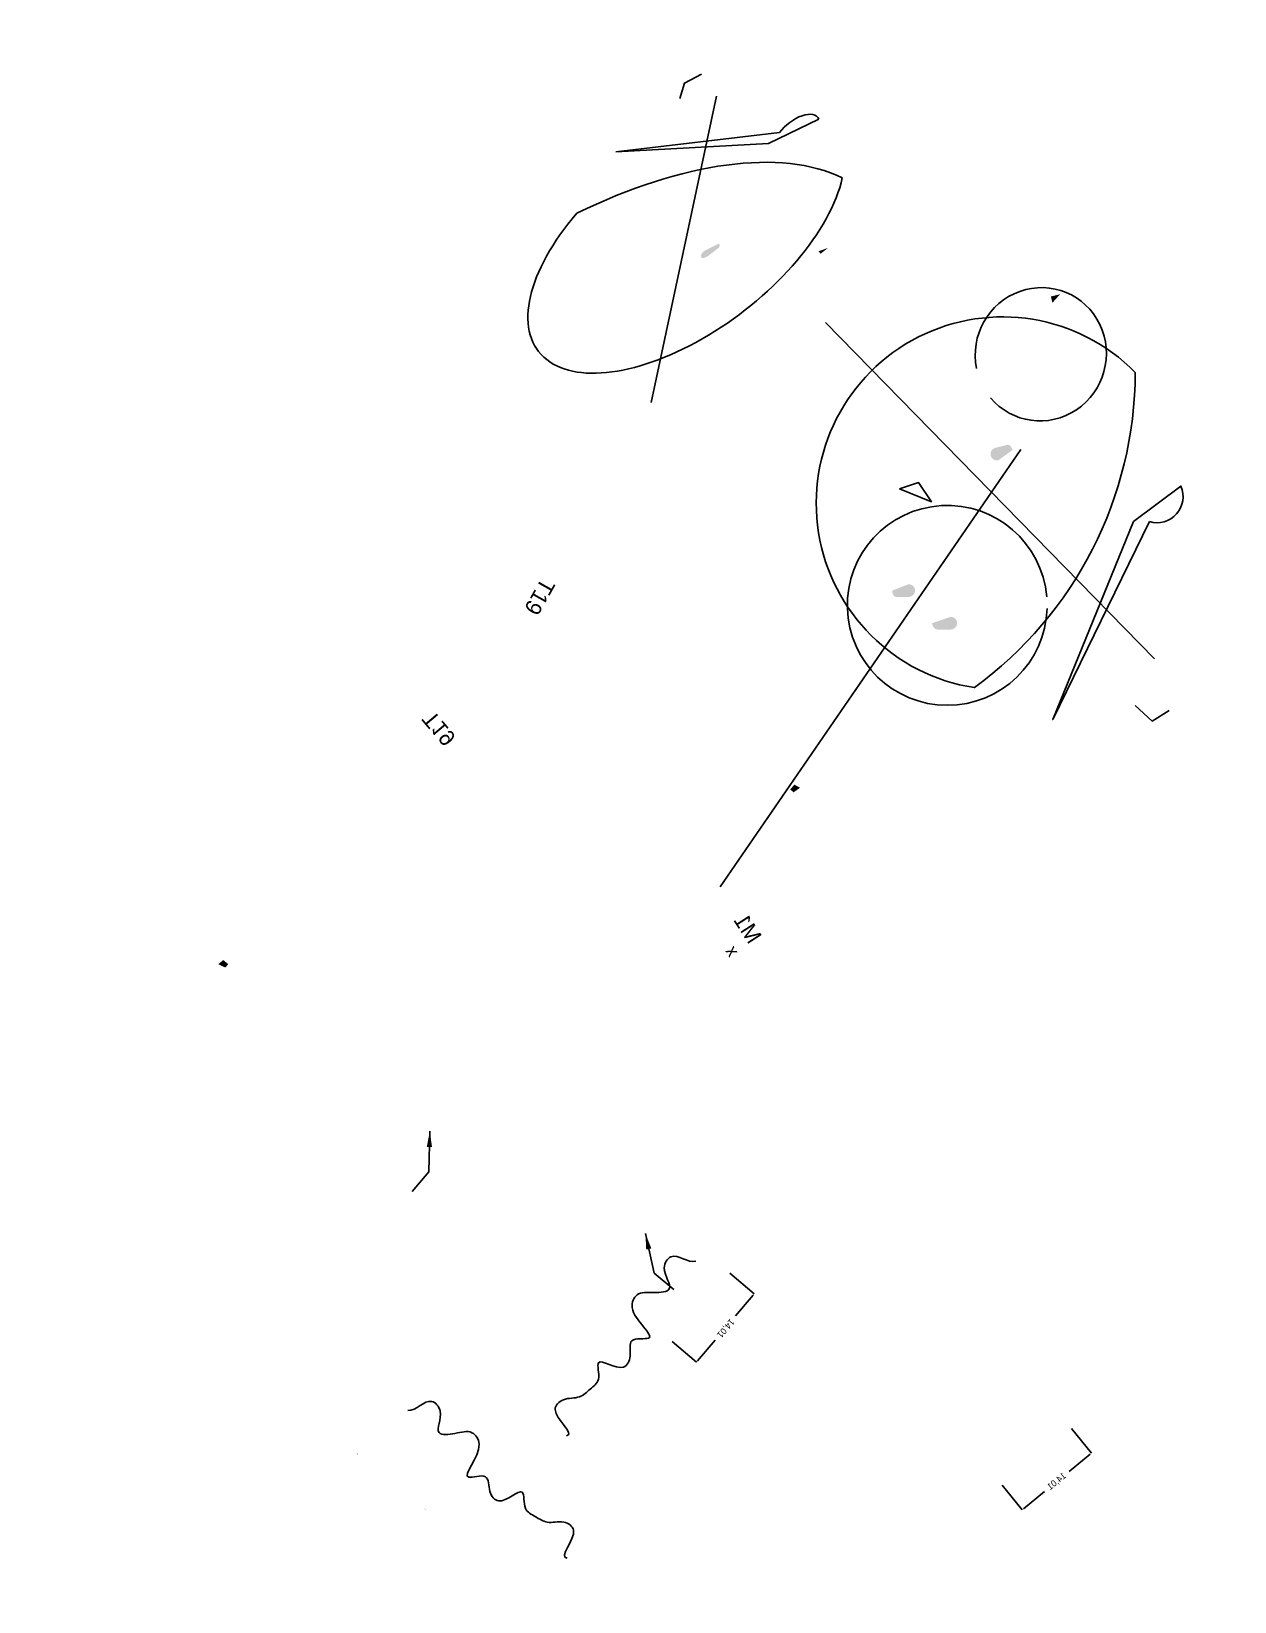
# Model space of a CAD drawing. Header units: millimetres. Extents: x -109 to 80, y -153 to 93.
import ezdxf

# ---------------------------------------------------------------- set-up
doc = ezdxf.new("R2010")
doc.units = ezdxf.units.MM
doc.dimstyles.get("Standard").update_dxf_attribs({"dimtxt": 2.5, "dimasz": 2.5, "dimexe": 1.25, "dimexo": 0.625, "dimtad": 1, "dimcen": 2.5, "dimazin": 3, "dimtfac": 1, "dimtmove": 0, "dimatfit": 3})

# ---------------------------------------------------------------- blocks, each defined once
blk = doc.blocks.new('B0', base_point=(-2.74, 0.44))
h = blk.add_hatch(color=7)
edge = h.paths.add_edge_path()
edge.add_line((6.1, -14.48), (8.1, -14.48))
edge.add_arc((8.1, -13.48), 1, -90, 90, ccw=False)
edge.add_ellipse((6.1, -13.48), major_axis=(0, 1), ratio=0.519849, start_angle=90, end_angle=270)
blk.add_hatch(color=7).paths.add_polyline_path([(-7.57, -35.39), (-6.07, -35.39), (-6.07, -34.39)])
blk.add_line((-8.17, 23.62), (29.18, -39.97, 0.25))
blk.add_lwpolyline([(-12.55, 2.56, 0.637167), (-18.7, -1.64), (-10.12, 1.96), (9.64, 29.02)], format="xyb", close=True)
at = {"extrusion": (0.01, 0.005, 1)}
blk.add_lwpolyline([(-16.04, -20.67, -0.239295), (20.35, 21.19, -1.384636)], format="xyb", close=True, dxfattribs=at)
blk.add_polyline3d([(-8.42, 32.01, 0), (-5.42, 33.01, 2), (-3.42, 30.01, -1)])
blk = doc.blocks.new('_CLOSEDFILLED')
at = {"color": 0, "linetype": 'BYBLOCK'}
blk.add_solid([(-1, 0.16), (0, 0), (-1, -0.16)], dxfattribs=at)
blk = doc.blocks.new('*D1')
for p, q in [((34.31, 44.4), (34.31, 49.4)), ((34.56, 49.4), (38.82, 49.4)), ((43.82, 49.4), (48.07, 49.4)), ((48.32, 44.4), (48.32, 49.4))]:
    blk.add_line(p, q)
at = {"layer": 'Defpoints'}
for p in [(34.31, 49.4), (34.31, 44.4), (48.32, 44.4)]:
    blk.add_point(p, dxfattribs=at)
at = {"xscale": 0.25, "yscale": 0.25, "rotation": 180}
blk.add_blockref('_CLOSEDFILLED', (34.31, 49.4), dxfattribs=at)
at = {"xscale": 0.25, "yscale": 0.25}
blk.add_blockref('_CLOSEDFILLED', (48.32, 49.4), dxfattribs=at)
at = {"insert": (41.32, 49.4), "char_height": 1, "attachment_point": 5}
blk.add_mtext('14,01', dxfattribs=at)
blk = doc.blocks.new('B2', base_point=(2.456, -2.223))
at = {"start_tangent": (1, -0.7220656), "end_tangent": (1, -0.672606)}
blk.add_spline([(36.29, 39.128), (38.29, 35.672), (40.29, 36.001), (42.29, 38.722), (44.29, 37.261), (46.29, 35.474), (48.29, 36.165), (50.29, 41.203), (52.29, 39.497), (54.29, 40.835), (56.29, 41.132), (58.29, 37.721), (60.29, 39.37), (62.29, 39.401), (64.29, 38.888), (66.29, 37.263), (68.29, 37.265), (70.29, 41.287)], degree=3, dxfattribs=at)
at = {"extrusion": (0, 0, -1)}
blk.add_solid([(29.717, 2.693), (30.717, 2.693), (29.717, 3.393), (30.917, 3.693)], dxfattribs=at)
blk.add_text('T19', height=2.5, rotation=10.6643).set_placement((-30.023, -48.547))
dim = blk.add_linear_dim(base=(34.314, 49.398), p1=(34.314, 44.398), p2=(48.321, 44.398), dimstyle='Standard')
dim.commit()
dim.dimension.update_dxf_attribs({"geometry": '*D1', "text_midpoint": (41.318, 49.398)})
blk.add_leader([(47.633, -5.908), (52.633, -1.908), (56.633, -1.908)], dimstyle='Standard')

msp = doc.modelspace()

# ---------------------------------------------------------------- hatches: boundary and pattern name
h = msp.add_hatch(color=7)
edge = h.paths.add_edge_path()
edge.add_line((26.94, 4.42), (28.94, 4.42))
edge.add_arc((28.94, 5.42), 1, -90, 90)
edge.add_ellipse((26.94, 5.42), major_axis=(0, 1), ratio=0.595379, start_angle=90, end_angle=270)
h = msp.add_hatch(color=7)
edge = h.paths.add_edge_path()
edge.add_line((33.53, -0.69), (35.53, -0.69))
edge.add_arc((35.53, 0.31), 1, -90, 90, ccw=False)
edge.add_ellipse((33.53, 0.31), major_axis=(0, 1), ratio=0.917258, start_angle=90, end_angle=270)

# ---------------------------------------------------------------- linework, layer by layer
msp.add_line((-0.59, -40.99), (46.5, 27.51, 2.95))
msp.add_polyline3d([(27.49, 21.34, 0), (30.49, 22.34, 2), (32.49, 19.34, -1)], close=True)
msp.add_arc((34.98, 3.1), 15.66, 364.9647, 358.2927)
msp.add_ellipse((49.64, 42.45), major_axis=(-3.51, -9.86), ratio=0.980482, start_param=5.760807, end_param=-1.021255)

# ---------------------------------------------------------------- block references
at = {"extrusion": (0.01, 0.005, 1), "xscale": -1, "yscale": 0.5, "rotation": 37.5247402642239}
msp.add_blockref('B0', (1.56, 70.38), dxfattribs=at)
at = {"xscale": -1, "yscale": -1}
for name, p, rotation in [('B0', (56.63, 15.92), 13.951987783932797), ('B2', (-14.15, -47.15), 49.80239888763469)]:
    msp.add_blockref(name, p, dxfattribs=dict(at, rotation=rotation))
at = {"extrusion": (0, 0, -1), "xscale": -1, "yscale": -1, "rotation": 39.178146639978465}
msp.add_blockref('B2', (49.68, -69.63), dxfattribs=at)

# ---------------------------------------------------------------- texts
at = {"extrusion": (0, 0, -1), "insert": (6.04, -48.79), "char_height": 2.5, "attachment_point": 1, "rotation": 57.1478}
msp.add_mtext('M1\\P{\\H2;x}', dxfattribs=at)

doc.saveas('drawing.dxf')
